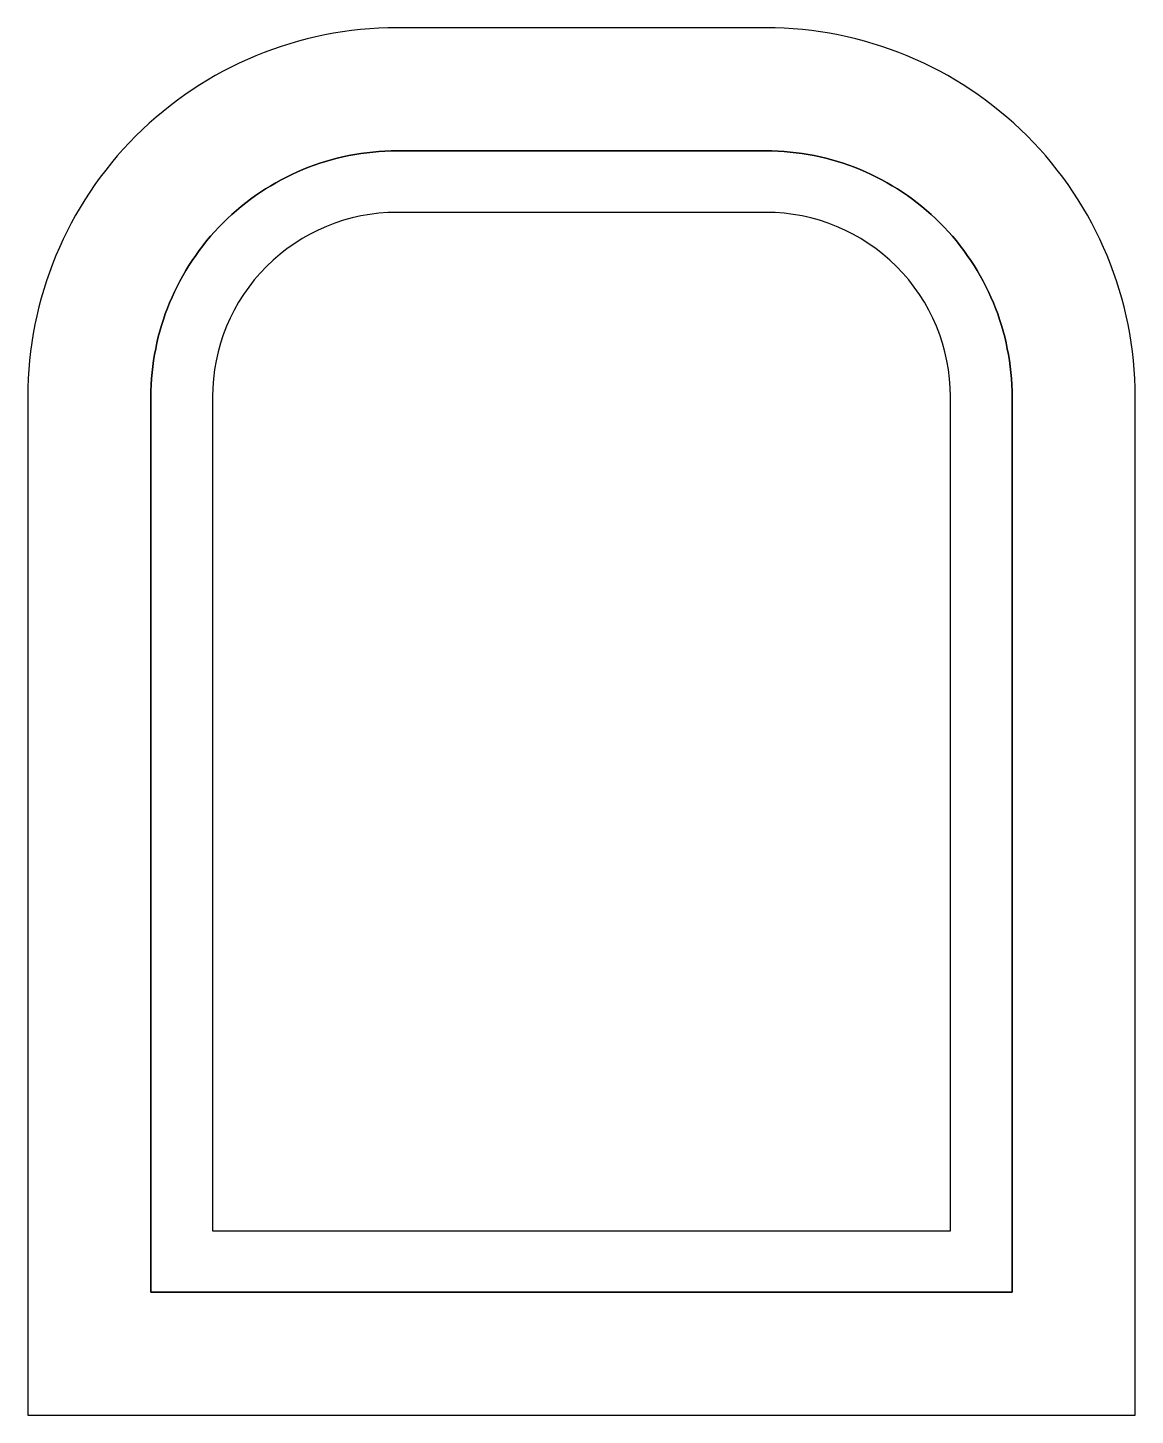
# Model space of a CAD drawing. Header units: inches. Extents: x -5.92 to -1.42, y 0.47 to 6.11.
import ezdxf

# ---------------------------------------------------------------- set-up
doc = ezdxf.new("R2010")
doc.units = ezdxf.units.IN
doc.layers.get('0').update_dxf_attribs({"linetype": 'CONTINUOUS'})

msp = doc.modelspace()

# ---------------------------------------------------------------- linework, layer by layer
for points in [[(-1.4227, 0.47), (-1.4227, 4.6077, 0.414214), (-2.9227, 6.1077), (-4.4201, 6.1077, 0.414214), (-5.9201, 4.6077), (-5.9201, 0.47)], [(-5.4201, 0.97), (-5.4201, 4.6077, -0.414214), (-4.4201, 5.6077), (-2.9227, 5.6077, -0.414214), (-1.9227, 4.6077), (-1.9227, 0.97)], [(-4.4201, 5.6077, 0.414214), (-5.4201, 4.6077), (-5.4201, 0.97), (-1.9227, 0.97), (-1.9227, 4.6077, 0.414214), (-2.9227, 5.6077)], [(-2.1727, 4.6077, 0.414214), (-2.9227, 5.3577), (-4.4201, 5.3577, 0.414214), (-5.1701, 4.6077), (-5.1701, 1.22), (-2.1727, 1.22)]]:
    msp.add_lwpolyline(points, format="xyb", close=True)

doc.saveas('drawing.dxf')
